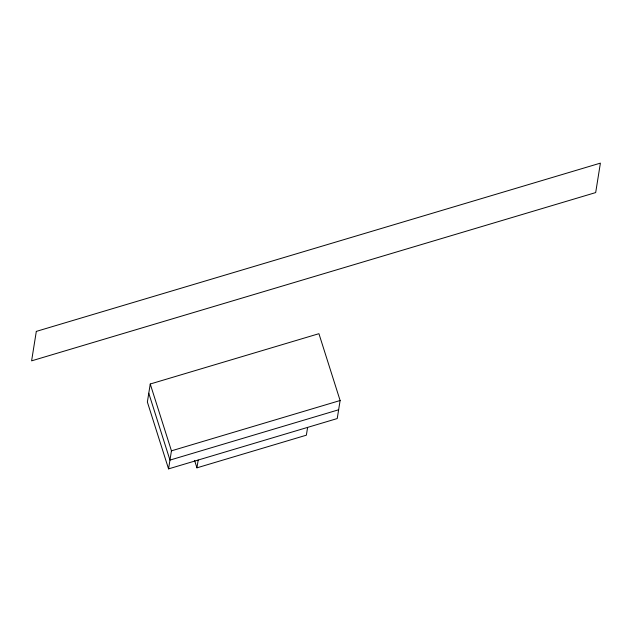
<?xml version="1.0" encoding="UTF-8"?>
<svg xmlns="http://www.w3.org/2000/svg" width="632" height="632" viewBox="0 0 632 632"><rect width="100%" height="100%" fill="white"/><g stroke="black" fill="none" stroke-linecap="round" stroke-linejoin="round"><path stroke-width="0.95" d="M150.25 384.003L147.367 402.031L168.562 468.873L337.227 418.558L340.119 400.522L318.923 333.688L150.25 384.003L171.446 450.837L168.562 468.873M307.61 427.39L306.362 435.187L196.939 467.83L198.187 460.033M171.446 450.837L340.119 400.522M338.633 409.781L169.969 460.096L148.773 393.254M194.577 460.404L196.939 467.83M36.316 331.397L31.6 360.848L595.684 192.578L600.4 163.127L36.316 331.397"/></g></svg>
